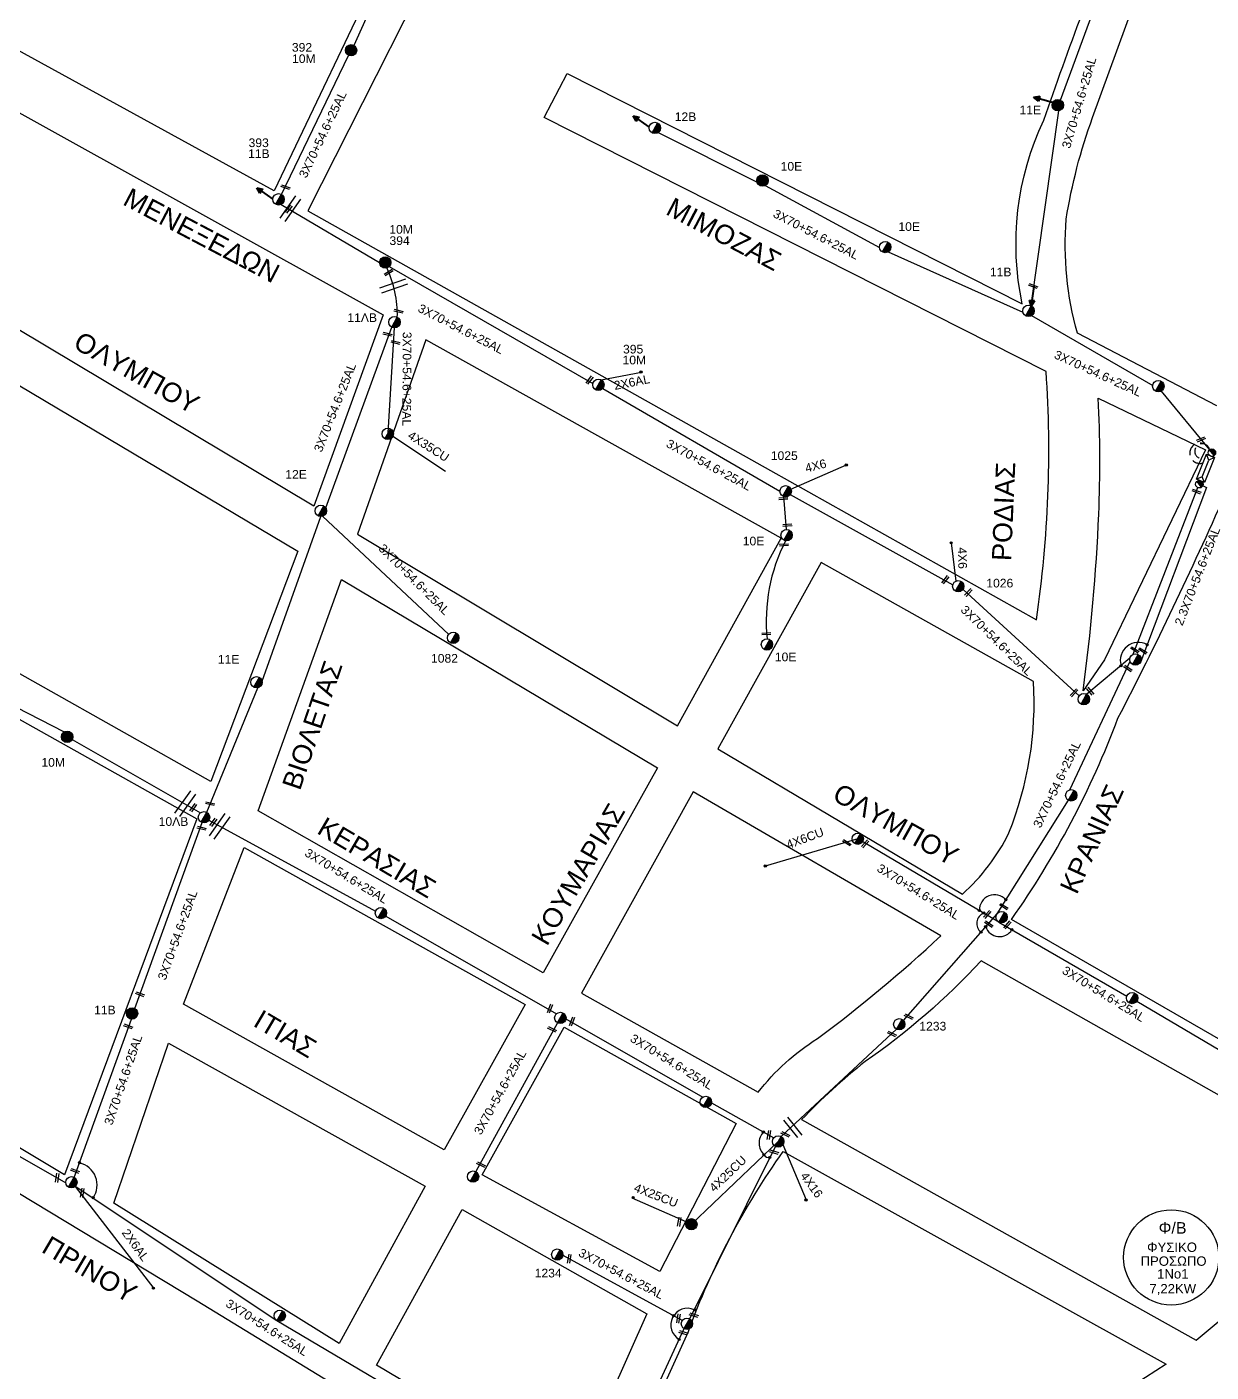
# Model space of a CAD drawing. Header units: millimetres. Extents: x 1451 to 4015, y 754 to 2365.
# Drawn here: x 1789.7 to 2035.5, y 1040.9 to 1320.1 of the extents above; entities that cross this region are included whole.
import ezdxf
from ezdxf.enums import TextEntityAlignment as Align

# ---------------------------------------------------------------- set-up
doc = ezdxf.new("R2010")
doc.units = ezdxf.units.MM
doc.linetypes.add('DASHED', pattern=[19.05, 12.7, -6.35])
for name, color, linetype in [('Γέφυρες Εναερίου Δικτύου', 7, 'Continuous'), ('Γυμνά εναέρια ΧΤ και ΦΟΠ (3Φ)   4x50+16AL', 7, 'Continuous'), ('Εναέρια παροχή ΧΤ 4x16', 7, 'SYN_LINE'), ('Επίτονοι', 7, 'Continuous'), ('Επιγραφές - Σχήματα', 7, 'Continuous'), ('Καλώδια ΧΤ   2x6AL', 7, 'DASHED'), ('Καλώδια ΧΤ   4x25CU', 7, 'DASHED'), ('Καλώδια ΧΤ   4x6CU', 7, 'DASHED'), ('Μηχανική τομή', 7, 'Continuous'), ('Στύλος Ξύλινος', 7, 'Continuous'), ('Στύλος Ξύλινος @ 1', 7, 'Continuous'), ('Στύλος ΦΜ', 7, 'Continuous'), ('Στύλος ΦΜ @ 1', 7, 'Continuous'), ('Συνδέσεις', 7, 'Continuous'), ('Συνεστραμμένα ΧΤ   3x70+54.6+25AL', 7, 'SYN_LINE'), ('Τομή', 7, 'Continuous'), ('Υποσταθμός εναέριος 2 στύλων', 7, 'Continuous'), ('Υποσταθμός πόλεως', 7, 'Continuous'), ('Υπόβαθρο ΔΕΗ', 7, 'Continuous'), ('Υπόγεια καλώδια Παροχών ΧΤ   4x6', 7, 'DASHED')]:
    doc.layers.add(name, color=color, linetype=linetype)
doc.styles.add('ar', font='ARIAL.TTF')
doc.styles.get("Standard").update_dxf_attribs({"font": 'ARIAL.TTF'})
doc.linetypes.add('SYN_LINE', pattern='A,0.5,-0.0001,["/\\/\\/\\/",Standard,S=0.1,R=0,X=0,Y=-0.05],-0.25', length=0.7501)

# ---------------------------------------------------------------- blocks, each defined once
blk = doc.blocks.new('ΥΠΑΡΧΩΝ ΤΣΙΜΕΝΤΕΝΙΟΣ ΣΤΥΛΟΣ')
at = {"layer": 'Στύλος ΦΜ'}
blk.add_hatch(color=7, dxfattribs=at).paths.add_polyline_path([(-1.29, -2.28, 0.574793), (2.62, 0, 0.268822), (1.3, 2.27)])
at = {"layer": 'Στύλος ΦΜ', "color": 7}
blk.add_line((-1.29, -2.28), (1.3, 2.27), dxfattribs=at)
blk.add_circle((0, 0), 2.62, dxfattribs=at)
at = {"layer": 'Στύλος ΦΜ', "flags": 4}
for tag, p in [('ΤΥΠΟΣ', (-4.91, 3.03)), ('ΑΡΙΘΜΟΣ', (-4.68, 8.05))]:
    blk.add_attdef(tag, p, '', height=4, dxfattribs=at)
blk = doc.blocks.new('ΥΠΑΡΧΩΝ ΞΥΛΙΝΟΣ ΣΤΥΛΟΣ')
at = {"layer": 'Στύλος Ξύλινος'}
h = blk.add_hatch(color=256, dxfattribs=at)
h.paths.add_polyline_path([(-2.62, 0, 0.270008), (-1.29, -2.28), (1.3, 2.27, 0.576266)])
h.paths.add_polyline_path([(-1.29, -2.28, 0.574793), (2.62, 0, 0.268822), (1.3, 2.27)])
blk.add_line((-1.29, -2.28), (1.3, 2.27), dxfattribs=at)
blk.add_circle((0, 0), 2.62, dxfattribs=at)
at = {"layer": 'Στύλος Ξύλινος', "flags": 4}
for tag, p in [('ΑΡΙΘΜΟΣ', (-4.91, 8.6)), ('ΤΥΠΟΣ', (-4.85, 3.39))]:
    blk.add_attdef(tag, p, '', height=4, dxfattribs=at)
blk = doc.blocks.new('ΥΠΟΣΤΑΘΜΟΣ ΕΝΑΕΡΙΟΣ ΕΠΙ 2 ΣΤΥΛΩΝ')
at = {"layer": 'Υποσταθμός εναέριος 2 στύλων', "linetype": 'Continuous'}
for points in [[(-11.97, -2.11, 0.574793), (-8.45, -0.07, 0.268822), (-9.64, 1.98)], [(9.68, -2.15, 0.574793), (13.19, -0.1, 0.268822), (12.01, 1.95)]]:
    blk.add_hatch(color=256, dxfattribs=at).paths.add_polyline_path(points)
for p, q in [((-11.97, -2.11), (-9.64, 1.98)), ((9.68, -2.15), (12.01, 1.95))]:
    blk.add_line(p, q, dxfattribs=at)
for centre in [(-10.81, -0.07), (10.84, -0.1)]:
    blk.add_circle(centre, 2.36, dxfattribs=at)
at = {"layer": 'Υποσταθμός πόλεως', "linetype": 'Continuous', "ltscale": 40}
blk.add_lwpolyline([(-8.57, 2.82), (8.57, 2.82), (8.57, -2.82), (-8.57, -2.82)], close=True, dxfattribs=at)
for points in [[(-5.75, 0), (-8.57, 2.82)], [(-8.57, -2.82), (-5.75, 0)], [(-5.75, 0), (5.75, 0)], [(5.75, 0), (8.57, 2.82)], [(8.57, -2.82), (5.75, 0)]]:
    blk.add_lwpolyline(points, dxfattribs=at)
at = {"layer": 'Υποσταθμός εναέριος 2 στύλων', "ltscale": 40, "flags": 1}
for tag, p in [('ΜΕΤΑΣΧΗΜΑΤΙΣΜΟΣ', (14.09, 2.51)), ('ΙΣΧΥΣ', (14.07, -0.28)), ('ΑΡΙΘΜΟΣ', (14.19, -3))]:
    blk.add_attdef(tag, p, '', height=1.8, dxfattribs=at)
blk = doc.blocks.new('ΕΠΙΤΟΝΟΣ')
at = {"layer": 'Επίτονοι', "lineweight": 40, "ltscale": 40}
blk.add_hatch(color=256, dxfattribs=at).paths.add_polyline_path([(-1.13, 6.47), (0, 9.1), (1.13, 6.47)])
for p, q in [((-1.13, 6.47), (0, 9.1)), ((1.13, 6.47), (-1.13, 6.47)), ((-1.13, 6.47), (0, 6.47)), ((0, 9.1), (1.13, 6.47)), ((0, 6.47), (0, 0))]:
    blk.add_line(p, q, dxfattribs=at)
blk = doc.blocks.new('ΤΟΜΗ')
at = {"layer": 'Τομή', "ltscale": 40}
for p, q in [((-5.68, 0), (5.68, 0)), ((5.68, -2.33), (-5.68, -2.33))]:
    blk.add_line(p, q, dxfattribs=at)
blk = doc.blocks.new('ΜΗΧΑΝΙΚΗ ΤΟΜΗ')
at = {"layer": 'Μηχανική τομή', "ltscale": 40}
for p, q in [((-1.89, 0.78), (1.89, 0.78)), ((1.89, 0), (-1.89, 0))]:
    blk.add_line(p, q, dxfattribs=at)
blk = doc.blocks.new('_ΣΥΝΔΕΣΗ')
at = {"layer": 'Συνδέσεις', "linetype": 'SYN_LINE', "ltscale": 40}
blk.add_hatch(color=256, dxfattribs=at).paths.add_polyline_path([(0.5, -0.01, 1), (-0.5, -0.01, 1)])
at = {"layer": 'Συνδέσεις'}
blk.add_circle((0, -0.01), 0.5, dxfattribs=at)

msp = doc.modelspace()

# ---------------------------------------------------------------- linework, layer by layer
at = {"color": 7, "ltscale": 0.2}
for p, q in [((1946.71, 1093.23), (1949.67, 1089.59)), ((1947.59, 1093.84), (1950.58, 1090.1))]:
    msp.add_line(p, q, dxfattribs=at)
msp.add_arc((2020.4, 1188.62), 3.76, 61.2105, 196.5793, dxfattribs=at)
at = {"layer": 'Γέφυρες Εναερίου Δικτύου', "ltscale": 0.1}
msp.add_line((1864.61, 1235.87), (1864.61, 1235.87), dxfattribs=at)
for centre, radius, start, end in [((1990.56, 1136.81), 3.17, 42.5732, 181.7942), ((1989.16, 1134.03), 2.32, 112.0996, 231.5818), ((1991.57, 1134.3), 3.01, 198.2802, 328.8949), ((1944.98, 1088.43), 3.32, 135.5902, 227.1593), ((1799.61, 1079.73), 4.69, 325.3608, 77.4306), ((1943.71, 1086.55), 1.13, 209.5757, 280.3701), ((1926.81, 1050.69), 3.46, 65.8156, 240.2901)]:
    msp.add_arc(centre, radius, start, end, dxfattribs=at)
at = {"layer": 'Γυμνά εναέρια ΧΤ και ΦΟΠ (3Φ)   4x50+16AL', "color": 173, "ltscale": 20}
msp.add_lwpolyline([(1866.12, 1335.36), (1857.58, 1316.28)], dxfattribs=at)
at = {"layer": 'Εναέρια παροχή ΧΤ 4x16', "color": 151, "ltscale": 15}
msp.add_lwpolyline([(1946.62, 1088.12), (1951.46, 1076.63)], dxfattribs=at)
at = {"layer": 'Επιγραφές - Σχήματα', "color": 202}
msp.add_circle((2027.21, 1064.71), 9.88, dxfattribs=at)
at = {"layer": 'Επιγραφές - Σχήματα', "color": 30, "linetype": 'DASHED', "ltscale": 0.2}
msp.add_arc((2033.15, 1231.63), 2.11, 18.9313, 287.6719, dxfattribs=at)
at = {"layer": 'Επιγραφές - Σχήματα', "color": 151, "linetype": 'DASHED', "ltscale": 0.2}
msp.add_arc((2033.65, 1232.03), 1.56, 11.682, 289.1114, dxfattribs=at)
at = {"layer": 'Καλώδια ΧΤ   2x6AL', "color": 6, "linetype": 'SYN_LINE', "ltscale": 10}
msp.add_lwpolyline([(1908.91, 1246.85), (1917.26, 1248.47)], dxfattribs=at)
at = {"layer": 'Καλώδια ΧΤ   2x6AL', "color": 1, "linetype": 'SYN_LINE', "ltscale": 20}
msp.add_lwpolyline([(1799.76, 1079.43), (1816.04, 1058.28)], dxfattribs=at)
at = {"layer": 'Καλώδια ΧΤ   4x25CU', "color": 151, "linetype": 'SYN_LINE', "ltscale": 15}
for p, q in [((1945.64, 1088.77), (1927.62, 1071.59)), ((1927.63, 1071.59), (1915.35, 1077))]:
    msp.add_line(p, q, dxfattribs=at)
at = {"layer": 'Καλώδια ΧΤ   4x6CU', "color": 27, "linetype": 'SYN_LINE', "ltscale": 20}
msp.add_line((1962.15, 1151.62), (1942.97, 1145.95), dxfattribs=at)
at = {"layer": 'Συνεστραμμένα ΧΤ   3x70+54.6+25AL', "color": 173, "ltscale": 20}
msp.add_line((1842.53, 1285.35), (1856.48, 1314.2), dxfattribs=at)
at = {"layer": 'Συνεστραμμένα ΧΤ   3x70+54.6+25AL', "color": 1, "ltscale": 20}
msp.add_line((1866.01, 1258.83), (1864.61, 1235.87), dxfattribs=at)
at = {"layer": 'Συνεστραμμένα ΧΤ   3x70+54.6+25AL', "color": 1, "ltscale": 10}
msp.add_line((1864.61, 1235.87), (1876.6, 1227.92), dxfattribs=at)
at = {"layer": 'Συνεστραμμένα ΧΤ   3x70+54.6+25AL', "color": 27, "ltscale": 20}
msp.add_line((1991.43, 1134.33), (1962.15, 1151.62), dxfattribs=at)
at = {"layer": 'Συνεστραμμένα ΧΤ   3x70+54.6+25AL', "color": 30, "ltscale": 20}
for points in [[(2004.25, 1304.89), (2020.05, 1347.97)], [(1998.16, 1262.21), (2003.91, 1302.72)], [(1920.72, 1298.18), (1941.25, 1287.91)], [(1942.93, 1287.19), (1966.67, 1274.34)], [(1968.49, 1273.44), (1996.43, 1260.91)], [(1998.2, 1260.19), (2023.36, 1245.66)], [(2025.1, 1244.52), (2035.17, 1232.34)]]:
    msp.add_lwpolyline(points, dxfattribs=at)
at = {"layer": 'Συνεστραμμένα ΧΤ   3x70+54.6+25AL', "color": 6, "ltscale": 20}
for points in [[(1842.46, 1283.27), (1862.92, 1271.22)], [(1864.92, 1270.38), (1907.18, 1246.09)], [(1909.23, 1245.08), (1946.01, 1223.78)], [(1948.15, 1223.06), (1981.89, 1204.32)], [(2033.04, 1225.19), (2034.55, 1224.5), (2020.88, 1188.39)], [(1984, 1203.35), (2008.13, 1181.28)]]:
    msp.add_lwpolyline(points, dxfattribs=at)
at = {"layer": 'Συνεστραμμένα ΧΤ   3x70+54.6+25AL', "color": 1, "ltscale": 20}
for points in [[(1851.74, 1220.28), (1865.43, 1257.8)], [(1838.54, 1184.32), (1850.74, 1218.5)], [(1851.09, 1218.56), (1877.26, 1194.02)], [(1827.06, 1157.1), (1837.63, 1182.93)], [(1812.12, 1116.37), (1826.12, 1154.95)], [(1799.55, 1081.32), (1811.45, 1114.18)], [(1763.49, 1099.74), (1797.79, 1080.21)], [(1841.62, 1051.58), (1799.76, 1079.43)], [(1881.09, 1028.16), (1841.62, 1051.58)]]:
    msp.add_lwpolyline(points, dxfattribs=at)
at = {"layer": 'Συνεστραμμένα ΧΤ   3x70+54.6+25AL', "color": 27, "ltscale": 20}
for points in [[(2019.32, 1189.9), (2032.72, 1224.49)], [(2006.14, 1161.75), (2018.66, 1188.46)], [(1991.05, 1136.03), (2005.89, 1159.59)], [(1971.67, 1113.87), (1991.05, 1136.03)], [(1991.42, 1134.31), (2017.99, 1118.97)], [(2020.08, 1117.91), (2039.96, 1106.17)]]:
    msp.add_lwpolyline(points, dxfattribs=at)
at = {"layer": 'Συνεστραμμένα ΧΤ   3x70+54.6+25AL', "color": 6, "ltscale": 10}
msp.add_lwpolyline([(1946.77, 1222.63), (1947.29, 1215.81)], dxfattribs=at)
at = {"layer": 'Συνεστραμμένα ΧΤ   3x70+54.6+25AL', "color": 62, "ltscale": 20}
for points in [[(1767.53, 1189.16), (1797.48, 1173.77)], [(1799.13, 1172.23), (1825.74, 1156.99)]]:
    msp.add_lwpolyline(points, dxfattribs=at)
at = {"layer": 'Συνεστραμμένα ΧΤ   3x70+54.6+25AL', "color": 6, "ltscale": 15}
msp.add_lwpolyline([(2018.63, 1189.07), (2009.66, 1181.59)], dxfattribs=at)
at = {"layer": 'Συνεστραμμένα ΧΤ   3x70+54.6+25AL', "color": 151, "ltscale": 20}
for points in [[(1827.5, 1155.49), (1862.08, 1136.59)], [(1864.2, 1135.57), (1899.6, 1115.25)], [(1901.59, 1114.21), (1930.01, 1097.98)], [(1899.85, 1113.4), (1882.91, 1082.52)], [(1927.3, 1051.98), (1945.06, 1087.75)], [(1900.96, 1065.18), (1925.75, 1051.63)], [(1906.04, 1006.46), (1926.13, 1049.93)]]:
    msp.add_lwpolyline(points, dxfattribs=at)
at = {"layer": 'Συνεστραμμένα ΧΤ   3x70+54.6+25AL', "ltscale": 20}
msp.add_lwpolyline([(1946.23, 1089.8), (1970.19, 1112.09)], dxfattribs=at)
at = {"layer": 'Συνεστραμμένα ΧΤ   3x70+54.6+25AL', "color": 151, "ltscale": 15}
msp.add_lwpolyline([(1931.8, 1096.81), (1944.75, 1089.55)], dxfattribs=at)
at = {"layer": 'Συνεστραμμένα ΧΤ   3x70+54.6+25AL', "color": 1, "ltscale": 8}
msp.add_arc((1844.6, 1260.49), 22, 358.3321, 25.8547, dxfattribs=at)
at = {"layer": 'Συνεστραμμένα ΧΤ   3x70+54.6+25AL', "color": 6, "ltscale": 10}
msp.add_arc((1979.78, 1196.86), 36.62, 153.0133, 185.8719, dxfattribs=at)
at = {"layer": 'Υπόβαθρο ΔΕΗ'}
for points in [[(1910.07, 1352.88), (1924.33, 1345.91), (1949.73, 1393.54), (1916.25, 1416.79), (1848.06, 1281.97), (1944.06, 1228.02), (1999.22, 1197.06)], [(1665.09, 1152.26), (1825.09, 1055.67), (1899.44, 1010.27), (1874.84, 953.32), (1847.39, 901.75), (1751.77, 960.09), (1755.73, 1026.54), (1773.95, 1016.42)]]:
    msp.add_lwpolyline(points, dxfattribs=at)
for points in [[(1999.22, 1197.06, 0.053273), (2001.25, 1248.6), (1897.06, 1301.33), (1901.82, 1310.42), (1996.28, 1262.62, -0.162765), (2000.74, 1300.75, -0.009143), (2017.14, 1345), (1955.91, 1388.27), (1932.15, 1341.78), (1954.21, 1330.08)], [(2036.67, 1241.46), (2007.75, 1256.52, -0.087956), (2005.41, 1280.24, -0.047449), (2010.88, 1301.3), (2024.73, 1339.3), (2054.27, 1317.27)], [(2086.07, 1205.57), (2039.75, 1108.51), (1994.07, 1134.87, 0.063526), (2016.16, 1176.62, 0.015432), (2038.37, 1223.02), (2048.14, 1225.03), (2086.07, 1205.57)], [(1998.62, 1184.24), (1954.55, 1208.97), (1933.1, 1170.24), (1983.86, 1140.1, 0.09771), (1993.52, 1152.83, 0.110917), (1998.62, 1184.24, -0.048455)], [(1979.39, 1131.46), (1928, 1161.38), (1904.85, 1119.57), (1941.48, 1098.98, -0.08802), (1953.8, 1110.13, 0.027618), (1979.39, 1131.46, 0.300085)], [(2070.72, 972.03), (1973.89, 788.22), (1839.08, 862.64), (1877.64, 931.81, -0.089572), (1898.8, 953.55, 0.03971), (1923.31, 966.81), (1988.75, 1004.03, 0.041973), (2082.86, 1073.96, 0.072146), (2156.89, 1092.62, 0.008985), (2270.52, 1134.79, 0.043583), (2283.13, 1139.44, -0.098955), (2295.13, 1140.49, 0.078666), (2289.28, 1126.24, 0.761981)], [(1886.58, 960.13), (1927, 1049.37, -0.067606), (1946.7, 1086.7), (2026.16, 1042.56, -0.020381), (1886.58, 960.13, 23.098696)]]:
    msp.add_lwpolyline(points, format="xyb", dxfattribs=at)
for points in [[(1771.32, 1382.03), (1864.52, 1335.3), (1841.01, 1286.06), (1750.81, 1335.65)], [(1849.29, 1220.61), (1781.26, 1261.25), (1785.54, 1303.74), (1863.66, 1260.35)], [(1872.53, 1255.15), (1858.31, 1214.82), (1924.71, 1175.02), (1946.27, 1213.98)], [(1827.88, 1163.51), (1774.06, 1193.77), (1780.19, 1250.4), (1845.93, 1211.29)], [(1855, 1205.42), (1920.58, 1166.31), (1896.88, 1123.8), (1837.72, 1157.41)], [(1797.56, 1081.87), (1763.42, 1102.25), (1771.64, 1185.63), (1824.99, 1155.76)], [(1876.35, 1087.07), (1822.2, 1117.28), (1834.82, 1149.76), (1893.11, 1117.19)], [(1921.07, 1061.79), (1884.18, 1081.84), (1901.2, 1112.47), (1936.94, 1092.51)], [(1819.14, 1109.17), (1872.39, 1079.48), (1854.52, 1046.82), (1807.78, 1075.95)], [(1902.91, 1018.21), (1862.29, 1042.37), (1880.07, 1074.68), (1918.4, 1053)]]:
    msp.add_lwpolyline(points, close=True, dxfattribs=at)
for points in [[(2008.93, 1182.3, 0.022644), (2012.17, 1218.99, 0.023167), (2012.07, 1243.04), (2034.32, 1232.33), (2013.38, 1188.77)], [(1987.78, 1126.26, -0.05403), (1963.68, 1105.35, 0.034642), (1950.5, 1093.32), (2032.41, 1047.52), (2070.64, 1079.46)]]:
    msp.add_lwpolyline(points, format="xyb", close=True, dxfattribs=at)
at = {"layer": 'Υπόγεια καλώδια Παροχών ΧΤ   4x6', "color": 6, "linetype": 'SYN_LINE', "ltscale": 10}
for points in [[(1948.27, 1224.19), (1959.82, 1229.19)], [(1982.57, 1205.1), (1981.59, 1213.02)]]:
    msp.add_lwpolyline(points, dxfattribs=at)

# ---------------------------------------------------------------- block references
at = {"layer": 'Επίτονοι'}
for p, xscale, yscale, zscale, rotation in [((2002.59, 1304.48), 0.4499999999998685, 0.4499999999998685, 0.4499999999998685, 75.12024410600173), ((1918.87, 1299.31), 0.4499999999999094, 0.4499999999999094, 0.4499999999999094, 55.14014601372631), ((1840.77, 1284.35), 0.4499999999999094, 0.4499999999999094, 0.4499999999999094, 55.14014601372631), ((1998.73, 1266.21), 0.4499999999998106, 0.4499999999998106, 0.4499999999998106, 171.864500254899)]:
    msp.add_blockref('ΕΠΙΤΟΝΟΣ', p, dxfattribs=dict(at, xscale=xscale, yscale=yscale, zscale=zscale, rotation=rotation))
at = {"layer": 'Μηχανική τομή'}
for p, xscale, yscale, zscale, rotation in [((1843.31, 1286.66), 0.5000000000001149, 0.5000000000001149, 0.5000000000001149, 339.8383260877817), ((1844.21, 1282.19), 0.5000000000000171, 0.5000000000000171, 0.5000000000000171, 51.75206042988101), ((1864.9, 1268.98), 0.4999999999999577, 0.4999999999999577, 0.4999999999999577, 31.9079322457861), ((1998.63, 1266.53), 0.5000000000002269, 0.5000000000002269, 0.5000000000002269, 159.5369081296107), ((1866.79, 1260.91), 0.5000000000000351, 0.5000000000000351, 0.5000000000000351, 346.9124937098391), ((1864.49, 1256.13), 0.5000000000000351, 0.5000000000000351, 0.5000000000000351, 346.9124937098391), ((1866.21, 1254.44), 0.5000000000000351, 0.5000000000000351, 0.5000000000000351, 346.9124937098391), ((1906.65, 1246.68), 0.5000000000000171, 0.5000000000000171, 0.5000000000000171, 51.75206042988101), ((2033.33, 1234.68), 0.5000000000001509, 0.5000000000001509, 0.5000000000001509, 202.4320777023219), ((2032.54, 1223.85), 0.5000000000002275, 0.5000000000002275, 0.5000000000002275, 159.5574523619144), ((1946.7, 1222.4), 0.5000000000003678, 0.5000000000003678, 0.5000000000003678, 183.5768246802901), ((1947.55, 1216.9), 0.5000000000003678, 0.5000000000003678, 0.5000000000003678, 183.5768246802901), ((1946.81, 1212.78), 0.5000000000003679, 0.5000000000003679, 0.5000000000003679, 183.5768246802901), ((1980.47, 1205.26), 0.5000000000000171, 0.5000000000000171, 0.5000000000000171, 51.75206042988101), ((1984.97, 1202.86), 0.500000000000368, 0.500000000000368, 0.500000000000368, 227.73211312975), ((1943.17, 1194.35), 0.500000000000368, 0.500000000000368, 0.500000000000368, 183.5768246802901), ((2019.73, 1190.96), 0.5000000000003624, 0.5000000000003624, 0.5000000000003624, 147.1958474720797), ((2021.44, 1190.75), 0.5000000000003624, 0.5000000000003624, 0.5000000000003624, 147.1958474720797), ((2018.34, 1187.12), 0.5000000000003624, 0.5000000000003624, 0.5000000000003624, 147.1958474720797), ((2006.89, 1182.05), 0.500000000000368, 0.500000000000368, 0.500000000000368, 227.73211312975), ((2010.51, 1182.35), 0.5000000000001706, 0.5000000000001706, 0.5000000000001706, 130.5065572275473), ((1824.39, 1157.96), 0.5000000000000636, 0.5000000000000636, 0.5000000000000636, 55.10806152867185), ((1827.7, 1158.71), 0.5000000000000351, 0.5000000000000351, 0.5000000000000351, 346.9124937098391), ((1825.93, 1153.6), 0.5000000000000351, 0.5000000000000351, 0.5000000000000351, 346.9124937098391), ((1828.58, 1154.9), 0.5000000000000636, 0.5000000000000636, 0.5000000000000636, 55.10806152867185), ((1959.97, 1150.95), 0.5000000000003624, 0.5000000000003624, 0.5000000000003624, 147.1958474720797), ((1963.54, 1150.68), 0.500000000000368, 0.500000000000368, 0.500000000000368, 227.73211312975), ((1988.87, 1136.05), 0.500000000000368, 0.500000000000368, 0.500000000000368, 227.73211312975), ((1992.56, 1137.68), 0.5000000000003624, 0.5000000000003624, 0.5000000000003624, 147.1958474720797), ((1989.46, 1134.05), 0.5000000000003624, 0.5000000000003624, 0.5000000000003624, 147.1958474720797), ((1993.07, 1133.84), 0.500000000000368, 0.500000000000368, 0.500000000000368, 227.73211312975), ((1813.13, 1119.15), 0.5000000000002615, 0.5000000000002615, 0.5000000000002615, 339.5134198000665), ((1898.45, 1116.29), 0.5000000000000993, 0.5000000000000993, 0.5000000000000993, 68.78117970440604), ((1903.03, 1113.61), 0.5000000000000993, 0.5000000000000993, 0.5000000000000993, 68.78117970440604), ((1972.66, 1114.53), 0.5000000000001514, 0.5000000000001514, 0.5000000000001514, 333.8107465710024), ((1810.66, 1112.47), 0.5000000000002615, 0.5000000000002615, 0.5000000000002615, 339.5134198000665), ((1898.64, 1111.89), 0.5000000000001514, 0.5000000000001514, 0.5000000000001514, 333.8107465710024), ((1969.16, 1110.91), 0.5000000000001514, 0.5000000000001514, 0.5000000000001514, 333.8107465710024), ((1943.9, 1090.09), 0.5000000000002613, 0.5000000000002613, 0.5000000000002613, 80.60250817333608), ((1947.06, 1090.11), 0.5000000000001514, 0.5000000000001514, 0.5000000000001514, 333.8107465710024), ((1944.85, 1086.75), 0.5000000000002612, 0.5000000000002612, 0.5000000000002612, 163.3472260978339), ((1883.9, 1083.79), 0.5000000000001514, 0.5000000000001514, 0.5000000000001514, 333.8107465710024), ((1796.2, 1081.18), 0.5000000000002613, 0.5000000000002613, 0.5000000000002613, 80.60250817333608), ((1799.64, 1082.48), 0.5000000000002615, 0.5000000000002615, 0.5000000000002615, 339.5134198000665), ((1801.4, 1078.1), 0.5000000000002613, 0.5000000000002613, 0.5000000000002613, 80.60250817333608), ((1925.31, 1072.07), 0.5000000000002613, 0.5000000000002613, 0.5000000000002613, 80.60250817333608), ((1902.47, 1064.42), 0.5000000000002613, 0.5000000000002613, 0.5000000000002613, 80.60250817333608), ((1925.13, 1052.02), 0.5000000000002613, 0.5000000000002613, 0.5000000000002613, 80.60250817333608), ((1928.2, 1052.91), 0.5000000000002612, 0.5000000000002612, 0.5000000000002612, 163.3472260978339), ((1926.05, 1049.25), 0.5000000000002612, 0.5000000000002612, 0.5000000000002612, 163.3472260978339)]:
    msp.add_blockref('ΜΗΧΑΝΙΚΗ ΤΟΜΗ', p, dxfattribs=dict(at, xscale=xscale, yscale=yscale, zscale=zscale, rotation=rotation))
at = {"layer": 'Στύλος Ξύλινος @ 1', "ltscale": 40}
ref = msp.add_blockref('ΥΠΑΡΧΩΝ ΞΥΛΙΝΟΣ ΣΤΥΛΟΣ', (1856.99, 1315.26), dxfattribs=dict(at, xscale=0.4499999999998181, yscale=0.4499999999998181, zscale=0.4499999999998181))
ref.add_attrib('ΤΥΠΟΣ', '10M', (1844.75, 1312.62), dxfattribs={"layer": 'Στύλος Ξύλινος', "height": 1.8, "flags": 4})
ref.add_attrib('ΑΡΙΘΜΟΣ', '392', (1844.72, 1314.97), dxfattribs={"layer": 'Στύλος Ξύλινος', "height": 1.8, "flags": 4})
ref = msp.add_blockref('ΥΠΑΡΧΩΝ ΞΥΛΙΝΟΣ ΣΤΥΛΟΣ', (2003.66, 1303.87), dxfattribs=dict(at, xscale=0.4499999999998181, yscale=0.4499999999998181, zscale=0.4499999999998181))
ref.add_attrib('ΤΥΠΟΣ', '11E', (1995.72, 1301.97), dxfattribs={"layer": 'Στύλος Ξύλινος', "height": 1.8, "flags": 4})
ref = msp.add_blockref('ΥΠΑΡΧΩΝ ΞΥΛΙΝΟΣ ΣΤΥΛΟΣ', (1942.38, 1288.24), dxfattribs=dict(at, xscale=0.4499999999998181, yscale=0.4499999999998181, zscale=0.4499999999998181))
ref.add_attrib('ΤΥΠΟΣ', '10E', (1946.15, 1290.28), dxfattribs={"layer": 'Στύλος Ξύλινος', "height": 1.8, "flags": 4})
ref = msp.add_blockref('ΥΠΑΡΧΩΝ ΞΥΛΙΝΟΣ ΣΤΥΛΟΣ', (1864.1, 1271.22), dxfattribs=dict(at, xscale=0.4499999999998181, yscale=0.4499999999998181, zscale=0.4499999999998181))
ref.add_attrib('ΤΥΠΟΣ', '394', (1864.97, 1274.85), dxfattribs={"layer": 'Στύλος Ξύλινος', "height": 1.8, "flags": 4})
ref.add_attrib('ΑΡΙΘΜΟΣ', '10M', (1864.94, 1277.19), dxfattribs={"layer": 'Στύλος Ξύλινος', "height": 1.8, "flags": 4})
ref = msp.add_blockref('ΥΠΑΡΧΩΝ ΞΥΛΙΝΟΣ ΣΤΥΛΟΣ', (1798.08, 1172.76), dxfattribs=dict(at, xscale=0.4499999999998181, yscale=0.4499999999998181, zscale=0.4499999999998181))
ref.add_attrib('ΤΥΠΟΣ', '10M', (1792.73, 1166.56), dxfattribs={"layer": 'Στύλος Ξύλινος', "height": 1.8, "flags": 4})
ref = msp.add_blockref('ΥΠΑΡΧΩΝ ΞΥΛΙΝΟΣ ΣΤΥΛΟΣ', (1811.54, 1115.35), dxfattribs=dict(at, xscale=0.4499999999998181, yscale=0.4499999999998181, zscale=0.4499999999998181))
ref.add_attrib('ΤΥΠΟΣ', '11B', (1803.67, 1115.15), dxfattribs={"layer": 'Στύλος Ξύλινος', "height": 1.8, "flags": 4})
at = {"layer": 'Στύλος Ξύλινος @ 1', "ltscale": 40, "xscale": 0.4499999999998181, "yscale": 0.4499999999998181, "zscale": 0.4499999999998181}
msp.add_blockref('ΥΠΑΡΧΩΝ ΞΥΛΙΝΟΣ ΣΤΥΛΟΣ', (1927.62, 1071.59), dxfattribs=at)
at = {"layer": 'Στύλος ΦΜ @ 1', "ltscale": 40}
ref = msp.add_blockref('ΥΠΑΡΧΩΝ ΤΣΙΜΕΝΤΕΝΙΟΣ ΣΤΥΛΟΣ', (1920.04, 1299.14), dxfattribs=dict(at, xscale=0.4499999999998181, yscale=0.4499999999998181, zscale=0.4499999999998181))
ref.add_attrib('ΤΥΠΟΣ', '12B', (1924.17, 1300.57), dxfattribs={"layer": 'Στύλος ΦΜ', "height": 1.8, "flags": 4})
ref = msp.add_blockref('ΥΠΑΡΧΩΝ ΤΣΙΜΕΝΤΕΝΙΟΣ ΣΤΥΛΟΣ', (1841.95, 1284.33), dxfattribs=dict(at, xscale=0.4499999999998181, yscale=0.4499999999998181, zscale=0.4499999999998181))
ref.add_attrib('ΤΥΠΟΣ', '11B', (1835.62, 1292.9), dxfattribs={"layer": 'Στύλος ΦΜ', "height": 1.8, "flags": 4})
ref.add_attrib('ΑΡΙΘΜΟΣ', '393', (1835.73, 1295.17), dxfattribs={"layer": 'Στύλος ΦΜ', "height": 1.8, "flags": 4})
ref = msp.add_blockref('ΥΠΑΡΧΩΝ ΤΣΙΜΕΝΤΕΝΙΟΣ ΣΤΥΛΟΣ', (1967.85, 1274.43), dxfattribs=dict(at, xscale=0.4499999999998181, yscale=0.4499999999998181, zscale=0.4499999999998181))
ref.add_attrib('ΤΥΠΟΣ', '10E', (1970.59, 1277.77), dxfattribs={"layer": 'Στύλος ΦΜ', "height": 1.8, "flags": 4})
ref = msp.add_blockref('ΥΠΑΡΧΩΝ ΤΣΙΜΕΝΤΕΝΙΟΣ ΣΤΥΛΟΣ', (1997.58, 1261.19), dxfattribs=dict(at, xscale=0.4499999999998181, yscale=0.4499999999998181, zscale=0.4499999999998181))
ref.add_attrib('ΤΥΠΟΣ', '11B', (1989.58, 1268.35), dxfattribs={"layer": 'Στύλος ΦΜ', "height": 1.8, "flags": 4})
ref = msp.add_blockref('ΥΠΑΡΧΩΝ ΤΣΙΜΕΝΤΕΝΙΟΣ ΣΤΥΛΟΣ', (1866.01, 1258.83), dxfattribs=dict(at, xscale=0.4499999999998181, yscale=0.4499999999998181, zscale=0.4499999999998181))
ref.add_attrib('ΤΥΠΟΣ', '11ΛB', (1856.23, 1258.87), dxfattribs={"layer": 'Στύλος ΦΜ', "height": 1.8, "flags": 4})
ref = msp.add_blockref('ΥΠΑΡΧΩΝ ΤΣΙΜΕΝΤΕΝΙΟΣ ΣΤΥΛΟΣ', (1908.32, 1245.83), dxfattribs=dict(at, xscale=0.4499999999998181, yscale=0.4499999999998181, zscale=0.4499999999998181))
ref.add_attrib('ΤΥΠΟΣ', '10M', (1913.34, 1250.07), dxfattribs={"layer": 'Στύλος ΦΜ', "height": 1.8, "flags": 4})
ref.add_attrib('ΑΡΙΘΜΟΣ', '395', (1913.44, 1252.33), dxfattribs={"layer": 'Στύλος ΦΜ', "height": 1.8, "flags": 4})
at = {"layer": 'Στύλος ΦΜ @ 1', "ltscale": 40, "xscale": 0.4499999999998181, "yscale": 0.4499999999998181, "zscale": 0.4499999999998181}
for p in [(2024.53, 1245.55), (1864.6, 1235.66), (2019.78, 1188.81), (2009.07, 1180.57), (2006.47, 1160.62), (1962.15, 1151.62), (1863.19, 1136.19), (1992, 1135.34), (2019.09, 1118.55), (1900.43, 1114.42), (1930.63, 1096.98), (1945.64, 1088.77), (1798.96, 1080.3), (1882.32, 1081.49), (1842.2, 1052.61), (1926.71, 1050.95)]:
    msp.add_blockref('ΥΠΑΡΧΩΝ ΤΣΙΜΕΝΤΕΝΙΟΣ ΣΤΥΛΟΣ', p, dxfattribs=at)
at = {"layer": 'Στύλος ΦΜ @ 1', "ltscale": 40}
ref = msp.add_blockref('ΥΠΑΡΧΩΝ ΤΣΙΜΕΝΤΕΝΙΟΣ ΣΤΥΛΟΣ', (1947.19, 1223.73), dxfattribs=dict(at, xscale=0.4499999999998181, yscale=0.4499999999998181, zscale=0.4499999999998181))
ref.add_attrib('ΤΥΠΟΣ', '1025', (1944.11, 1230.23), dxfattribs={"layer": 'Στύλος ΦΜ', "height": 1.8, "flags": 4})
ref = msp.add_blockref('ΥΠΑΡΧΩΝ ΤΣΙΜΕΝΤΕΝΙΟΣ ΣΤΥΛΟΣ', (1850.73, 1219.68), dxfattribs=dict(at, xscale=0.4499999999998181, yscale=0.4499999999998181, zscale=0.4499999999998181))
ref.add_attrib('ΤΥΠΟΣ', '12E', (1843.35, 1226.34), dxfattribs={"layer": 'Στύλος ΦΜ', "height": 1.8, "flags": 4})
ref = msp.add_blockref('ΥΠΑΡΧΩΝ ΤΣΙΜΕΝΤΕΝΙΟΣ ΣΤΥΛΟΣ', (1947.38, 1214.63), dxfattribs=dict(at, xscale=0.4499999999998181, yscale=0.4499999999998181, zscale=0.4499999999998181))
ref.add_attrib('ΤΥΠΟΣ', '10E', (1938.29, 1212.5), dxfattribs={"layer": 'Στύλος ΦΜ', "height": 1.8, "flags": 4})
ref = msp.add_blockref('ΥΠΑΡΧΩΝ ΤΣΙΜΕΝΤΕΝΙΟΣ ΣΤΥΛΟΣ', (1983.02, 1204.01), dxfattribs=dict(at, xscale=0.4499999999998181, yscale=0.4499999999998181, zscale=0.4499999999998181))
ref.add_attrib('ΤΥΠΟΣ', '1026', (1988.83, 1203.77), dxfattribs={"layer": 'Στύλος ΦΜ', "height": 1.8, "flags": 4})
ref = msp.add_blockref('ΥΠΑΡΧΩΝ ΤΣΙΜΕΝΤΕΝΙΟΣ ΣΤΥΛΟΣ', (1878.2, 1193.32), dxfattribs=dict(at, xscale=0.4499999999998181, yscale=0.4499999999998181, zscale=0.4499999999998181))
ref.add_attrib('ΤΥΠΟΣ', '1082', (1873.59, 1188.16), dxfattribs={"layer": 'Στύλος ΦΜ', "height": 1.8, "flags": 4})
ref = msp.add_blockref('ΥΠΑΡΧΩΝ ΤΣΙΜΕΝΤΕΝΙΟΣ ΣΤΥΛΟΣ', (1943.3, 1191.94), dxfattribs=dict(at, xscale=0.4499999999998181, yscale=0.4499999999998181, zscale=0.4499999999998181))
ref.add_attrib('ΤΥΠΟΣ', '10E', (1944.95, 1188.45), dxfattribs={"layer": 'Στύλος ΦΜ', "height": 1.8, "flags": 4})
ref = msp.add_blockref('ΥΠΑΡΧΩΝ ΤΣΙΜΕΝΤΕΝΙΟΣ ΣΤΥΛΟΣ', (1837.38, 1184.08), dxfattribs=dict(at, xscale=0.4499999999998181, yscale=0.4499999999998181, zscale=0.4499999999998181))
ref.add_attrib('ΤΥΠΟΣ', '11E', (1829.35, 1187.95), dxfattribs={"layer": 'Στύλος ΦΜ', "height": 1.8, "flags": 4})
ref = msp.add_blockref('ΥΠΑΡΧΩΝ ΤΣΙΜΕΝΤΕΝΙΟΣ ΣΤΥΛΟΣ', (1826.48, 1156.07), dxfattribs=dict(at, xscale=0.4499999999998181, yscale=0.4499999999998181, zscale=0.4499999999998181))
ref.add_attrib('ΤΥΠΟΣ', '10ΛB', (1817.07, 1154.28), dxfattribs={"layer": 'Στύλος ΦΜ', "height": 1.8, "flags": 4})
ref = msp.add_blockref('ΥΠΑΡΧΩΝ ΤΣΙΜΕΝΤΕΝΙΟΣ ΣΤΥΛΟΣ', (1970.77, 1113.11), dxfattribs=dict(at, xscale=0.4499999999998181, yscale=0.4499999999998181, zscale=0.4499999999998181))
ref.add_attrib('ΤΥΠΟΣ', '1233', (1974.93, 1111.81), dxfattribs={"layer": 'Στύλος ΦΜ', "height": 1.8, "flags": 4})
ref = msp.add_blockref('ΥΠΑΡΧΩΝ ΤΣΙΜΕΝΤΕΝΙΟΣ ΣΤΥΛΟΣ', (1899.79, 1065.3), dxfattribs=dict(at, xscale=0.4499999999998181, yscale=0.4499999999998181, zscale=0.4499999999998181))
ref.add_attrib('ΤΥΠΟΣ', '1234', (1895.11, 1060.56), dxfattribs={"layer": 'Στύλος ΦΜ', "height": 1.8, "flags": 4})
at = {"layer": 'Συνδέσεις', "xscale": 0.4499999999998181, "yscale": 0.4499999999998181, "zscale": 0.4499999999998181}
for p in [(1917.17, 1248.49), (1959.77, 1229.2), (1981.54, 1213.03), (2022.2, 1191.87), (2016.78, 1187.5), (1942.97, 1145.95), (1992.89, 1138.96), (1987.39, 1136.72), (1988.29, 1136.19), (1987.72, 1132.22), (1988.71, 1133.36), (1994.14, 1132.75), (1942.56, 1090.76), (1942.67, 1086.01), (1800.65, 1084.37), (1943.86, 1085.46), (1803.48, 1077.13), (1915.53, 1077.15), (1951.4, 1076.65), (1815.98, 1058.33), (1923.94, 1052.62), (1928.34, 1053.8), (1925.09, 1047.68)]:
    msp.add_blockref('_ΣΥΝΔΕΣΗ', p, dxfattribs=at)
at = {"layer": 'Τομή', "color": 0, "xscale": 0.5000000000000235, "yscale": 0.5000000000000235, "zscale": 0.5000000000000235}
for p, rotation in [((1843.92, 1282.74), 54.55760171761549), ((1865.65, 1266.9), 19.11520343523067), ((1822.1, 1159.25), 54.55760171761549), ((1829.25, 1154.54), 54.55760171761549)]:
    msp.add_blockref('ΤΟΜΗ', p, dxfattribs=dict(at, rotation=rotation))
at = {"layer": 'Υποσταθμός εναέριος 2 στύλων', "xscale": 0.3259047933496997, "yscale": 0.3259047933496997, "zscale": 0.3259047933496997, "rotation": 68.33268397395527}
msp.add_blockref('ΥΠΟΣΤΑΘΜΟΣ ΕΝΑΕΡΙΟΣ ΕΠΙ 2 ΣΤΥΛΩΝ', (2034.32, 1228.47), dxfattribs=at)

# ---------------------------------------------------------------- texts
at = {"layer": 'Εναέρια παροχή ΧΤ 4x16', "ltscale": 20}
for s, rotation, p in [('4X25CU', 43.7313, (1935.18, 1082.09)), ('4X16', 305.8632, (1952.59, 1079.76)), ('4X25CU', 338.7775, (1920.29, 1077.6))]:
    msp.add_text(s, height=1.8, rotation=rotation, dxfattribs=at).set_placement(p, align=Align.MIDDLE)
at = {"layer": 'Επιγραφές - Σχήματα', "color": 1, "style": 'ar'}
for s, height, p in [('Φ/Β', 2.381, (2027.49, 1070.89)), ('ΦΥΣΙΚΟ ', 1.948, (2027.75, 1066.83)), ('1No1', 1.948, (2027.54, 1061.29)), ('7,22KW', 1.948, (2027.53, 1058.06))]:
    msp.add_text(s, height=height, dxfattribs=at).set_placement(p, align=Align.MIDDLE)
at = {"layer": 'Επιγραφές - Σχήματα', "ltscale": 20, "char_height": 4, "width": 33.3738, "attachment_point": 1}
for s, insert, rotation in [('ΜΕΝΕΞΕΔΩΝ', (1811.25, 1286.88), 332.2296), ('ΜΙΜΟΖΑΣ', (1923.92, 1284.88), 332.2296), ('ΟΛΥΜΠΟΥ', (1801.04, 1257.1), 330.692), ('ΡΟΔΙΑΣ', (1989.97, 1209.37), 87.5037), ('ΒΙΟΛΕΤΑΣ', (1842.6, 1162.74), 71.2233), ('ΟΛΥΜΠΟΥ', (1958.58, 1163.31), 330.692), ('ΚΡΑΝΙΑΣ', (2003.95, 1141.51), 65.5772), ('ΚΟΥΜΑΡΙΑΣ', (1894.2, 1131.16), 59.9151), ('ΚΕΡΑΣΙΑΣ', (1851.71, 1156.3), 329.4998), ('ΙΤΙΑΣ', (1838.46, 1116.32), 329.4998), ('ΠΡΙΝΟΥ', (1794.54, 1069.39), 329.4998)]:
    msp.add_mtext(s, dxfattribs=dict(at, insert=insert, rotation=rotation))
at = {"layer": 'Επιγραφές - Σχήματα', "color": 1, "insert": (2020.84, 1064.92), "char_height": 1.948, "width": 14.027, "attachment_point": 1}
msp.add_mtext('ΠΡΟΣΩΠΟ', dxfattribs=at)
at = {"layer": 'Καλώδια ΧΤ   2x6AL', "ltscale": 0.2}
for rotation, p in [(11.119, (1915.28, 1246.37)), (306.1677, (1812.27, 1067.3))]:
    msp.add_text('2X6AL', height=1.8, rotation=rotation, dxfattribs=at).set_placement(p, align=Align.MIDDLE)
at = {"layer": 'Συνεστραμμένα ΧΤ   3x70+54.6+25AL', "ltscale": 20}
for s, rotation, p in [('3X70+54.6+25AL', 73.6915, (2008.08, 1304.39)), ('3X70+54.6+25AL', 64.4816, (1851.11, 1297.8)), ('3X70+54.6+25AL', 332.5932, (1953.5, 1277.06)), ('3X70+54.6+25AL', 332.7128, (1879.81, 1257.43)), ('3X70+54.6+25AL', 269.7134, (1868.59, 1247.04)), ('3X70+54.6+25AL', 335.4745, (2012.01, 1248.2)), ('3X70+54.6+25AL', 68.4385, (1853.65, 1241.13)), ('4X35CU', 327.5208, (1873.08, 1233.07)), ('3X70+54.6+25AL', 331.7217, (1931.27, 1229.21)), ('2.3X70+54.6+25AL', 68.6326, (2032.63, 1206.1)), ('3X70+54.6+25AL', 315.045, (1870.11, 1205.43)), ('3X70+54.6+25AL', 315.8226, (1991, 1192.77)), ('3X70+54.6+25AL', 64.4494, (2003.49, 1162.9)), ('4X6CU', 20.7263, (1951.2, 1151.72)), ('3X70+54.6+25AL', 328.8388, (1856.04, 1143.89)), ('3X70+54.6+25AL', 328.3293, (1974.76, 1140.62)), ('3X70+54.6+25AL', 70.0976, (1820.99, 1131.63)), ('3X70+54.6+25AL', 328.3293, (2013.2, 1119.41)), ('3X70+54.6+25AL', 71.2339, (1809.71, 1101.56)), ('3X70+54.6+25AL', 328.455, (1923.56, 1105.32)), ('3X70+54.6+25AL', 60.9975, (1887.92, 1098.99)), ('3X70+54.6+25AL', 332.1698, (1913.08, 1061.33)), ('3X70+54.6+25AL', 327.5387, (1839.55, 1050.17))]:
    msp.add_text(s, height=1.8, rotation=rotation, dxfattribs=at).set_placement(p, align=Align.MIDDLE)
at = {"layer": 'Υπόγεια καλώδια Παροχών ΧΤ   4x6', "ltscale": 0.2}
for rotation, p in [(14.498, (1953.41, 1229.03)), (271.9434, (1983.87, 1209.87))]:
    msp.add_text('4X6', height=1.8, rotation=rotation, dxfattribs=at).set_placement(p, align=Align.MIDDLE)

doc.saveas('drawing.dxf')
